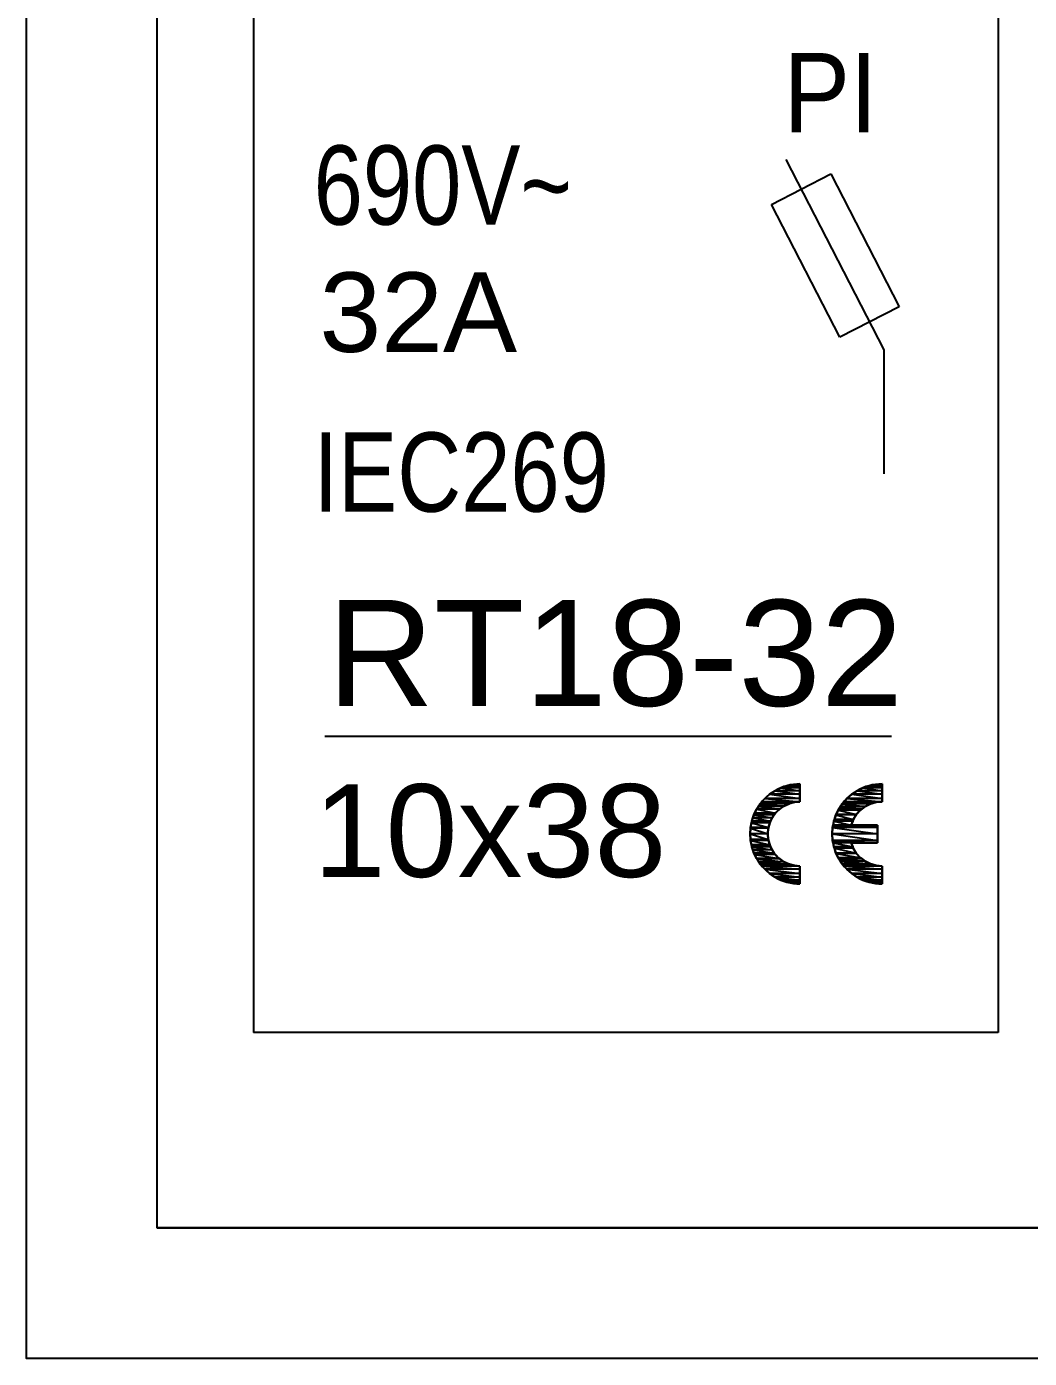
# Model space of a CAD drawing. Header units: millimetres. Extents: x 0 to 4783, y 0 to 3382.
# Drawn here: x 1752.15 to 1771.38, y 2295.85 to 2321.38 of the extents above; entities that cross this region are included whole.
import ezdxf

# ---------------------------------------------------------------- set-up
doc = ezdxf.new("R2010")
doc.units = ezdxf.units.MM
doc.layers.add('DUT', color=7, linetype='Continuous')
doc.styles.add('Arial', font='arial.ttf')

# ---------------------------------------------------------------- blocks, each defined once
blk = doc.blocks.new('*U11827')
for p, q in [((-26.958, 16.706), (-26.958, 62.37)), ((-25.11, 51.84), (-25.11, 20.453)), ((-10.834, 51.84), (-10.834, 20.453)), ((-14.902, 37.19), (-13.026, 33.537)), ((-15.179, 36.328), (-14.04, 36.913)), ((-14.04, 36.913), (-12.731, 34.366)), ((-13.871, 33.781), (-15.179, 36.328)), ((-12.731, 34.366), (-13.871, 33.781)), ((-13.026, 33.537), (-13.026, 31.163)), ((-23.741, 26.131), (-12.877, 26.131)), ((-15.214, 25.02), (-15.262, 24.981)), ((-15.164, 25.056), (-15.214, 25.02)), ((-15.111, 25.088), (-15.164, 25.056)), ((-15.057, 25.118), (-15.111, 25.088)), ((-15, 25.143), (-15.057, 25.118)), ((-14.942, 25.166), (-15, 25.143)), ((-14.882, 25.184), (-14.942, 25.166)), ((-14.822, 25.198), (-14.882, 25.184)), ((-14.759, 25.208), (-14.822, 25.198)), ((-14.696, 25.215), (-14.759, 25.208)), ((-14.633, 25.217), (-14.696, 25.215)), ((-14.633, 25.217), (-14.633, 25.217)), ((-13.641, 25.02), (-13.689, 24.981)), ((-13.59, 25.056), (-13.641, 25.02)), ((-13.538, 25.088), (-13.59, 25.056)), ((-13.483, 25.118), (-13.538, 25.088)), ((-13.427, 25.143), (-13.483, 25.118)), ((-13.369, 25.166), (-13.427, 25.143)), ((-13.309, 25.184), (-13.369, 25.166)), ((-13.248, 25.198), (-13.309, 25.184)), ((-13.186, 25.208), (-13.248, 25.198)), ((-13.123, 25.215), (-13.186, 25.208)), ((-13.059, 25.217), (-13.123, 25.215)), ((-13.059, 25.217), (-13.059, 25.217)), ((-15.428, 24.793), (-15.461, 24.738)), ((-15.391, 24.844), (-15.428, 24.793)), ((-15.351, 24.893), (-15.391, 24.844)), ((-15.308, 24.938), (-15.351, 24.893)), ((-15.262, 24.981), (-15.308, 24.938)), ((-14.975, 24.773), (-15.007, 24.75)), ((-14.941, 24.794), (-14.975, 24.773)), ((-14.906, 24.813), (-14.941, 24.794)), ((-14.869, 24.829), (-14.906, 24.813)), ((-14.832, 24.844), (-14.869, 24.829)), ((-14.793, 24.855), (-14.832, 24.844)), ((-14.754, 24.865), (-14.793, 24.855)), ((-14.714, 24.871), (-14.754, 24.865)), ((-14.674, 24.875), (-14.714, 24.871)), ((-14.633, 24.876), (-14.674, 24.875)), ((-14.633, 24.876), (-14.633, 24.876)), ((-13.854, 24.793), (-13.888, 24.738)), ((-13.817, 24.844), (-13.854, 24.793)), ((-13.777, 24.893), (-13.817, 24.844)), ((-13.734, 24.938), (-13.777, 24.893)), ((-13.689, 24.981), (-13.734, 24.938)), ((-13.39, 24.78), (-13.43, 24.752)), ((-13.348, 24.805), (-13.39, 24.78)), ((-13.303, 24.826), (-13.348, 24.805)), ((-13.257, 24.844), (-13.303, 24.826)), ((-13.21, 24.858), (-13.257, 24.844)), ((-13.16, 24.868), (-13.21, 24.858)), ((-13.11, 24.874), (-13.16, 24.868)), ((-13.059, 24.876), (-13.11, 24.874)), ((-13.059, 24.876), (-13.059, 24.876)), ((-15.54, 24.566), (-15.557, 24.506)), ((-15.517, 24.624), (-15.54, 24.566)), ((-15.491, 24.682), (-15.517, 24.624)), ((-15.461, 24.738), (-15.491, 24.682)), ((-15.461, 24.738), (-15.461, 24.738)), ((-15.186, 24.532), (-15.203, 24.495)), ((-15.167, 24.568), (-15.186, 24.532)), ((-15.145, 24.603), (-15.167, 24.568)), ((-15.167, 24.568), (-15.167, 24.568)), ((-15.121, 24.636), (-15.145, 24.603)), ((-15.095, 24.668), (-15.121, 24.636)), ((-15.068, 24.697), (-15.095, 24.668)), ((-15.038, 24.724), (-15.068, 24.697)), ((-15.007, 24.75), (-15.038, 24.724)), ((-13.966, 24.566), (-13.984, 24.506)), ((-13.944, 24.624), (-13.966, 24.566)), ((-13.918, 24.682), (-13.944, 24.624)), ((-13.888, 24.738), (-13.918, 24.682)), ((-13.888, 24.738), (-13.888, 24.738)), ((-13.616, 24.525), (-13.636, 24.479)), ((-13.593, 24.569), (-13.616, 24.525)), ((-13.566, 24.611), (-13.593, 24.569)), ((-13.536, 24.651), (-13.566, 24.611)), ((-13.504, 24.688), (-13.536, 24.651)), ((-13.468, 24.721), (-13.504, 24.688)), ((-13.43, 24.752), (-13.468, 24.721)), ((-15.587, 24.322), (-15.589, 24.26)), ((-15.589, 24.26), (-15.587, 24.198)), ((-15.581, 24.384), (-15.587, 24.322)), ((-15.572, 24.445), (-15.581, 24.384)), ((-15.557, 24.506), (-15.572, 24.445)), ((-15.248, 24.3), (-15.249, 24.26)), ((-15.249, 24.26), (-15.248, 24.22)), ((-15.244, 24.34), (-15.248, 24.3)), ((-15.238, 24.379), (-15.244, 24.34)), ((-15.229, 24.418), (-15.238, 24.379)), ((-15.217, 24.457), (-15.229, 24.418)), ((-15.203, 24.495), (-15.217, 24.457)), ((-14.014, 24.322), (-14.016, 24.26)), ((-14.016, 24.26), (-14.014, 24.198)), ((-14.008, 24.384), (-14.014, 24.322)), ((-13.998, 24.445), (-14.008, 24.384)), ((-13.984, 24.506), (-13.998, 24.445)), ((-13.636, 24.479), (-13.652, 24.43)), ((-13.652, 24.43), (-13.144, 24.43)), ((-13.144, 24.43), (-13.144, 24.09)), ((-15.587, 24.198), (-15.581, 24.136)), ((-15.581, 24.136), (-15.572, 24.075)), ((-15.572, 24.075), (-15.557, 24.014)), ((-15.557, 24.014), (-15.54, 23.954)), ((-15.248, 24.22), (-15.244, 24.18)), ((-15.244, 24.18), (-15.238, 24.141)), ((-15.238, 24.141), (-15.229, 24.102)), ((-15.229, 24.102), (-15.217, 24.063)), ((-15.217, 24.063), (-15.203, 24.025)), ((-15.203, 24.025), (-15.186, 23.988)), ((-14.014, 24.198), (-14.008, 24.136)), ((-14.008, 24.136), (-13.998, 24.075)), ((-13.998, 24.075), (-13.984, 24.014)), ((-13.984, 24.014), (-13.966, 23.954)), ((-13.652, 24.09), (-13.652, 24.09)), ((-13.652, 24.09), (-13.636, 24.041)), ((-13.652, 24.09), (-13.144, 24.09)), ((-13.636, 24.041), (-13.616, 23.995)), ((-15.54, 23.954), (-15.517, 23.895)), ((-15.517, 23.895), (-15.491, 23.838)), ((-15.491, 23.838), (-15.461, 23.781)), ((-15.461, 23.781), (-15.461, 23.781)), ((-15.461, 23.781), (-15.428, 23.727)), ((-15.186, 23.988), (-15.167, 23.952)), ((-15.167, 23.952), (-15.167, 23.952)), ((-15.167, 23.952), (-15.145, 23.917)), ((-15.145, 23.917), (-15.121, 23.884)), ((-15.121, 23.884), (-15.095, 23.853)), ((-15.095, 23.853), (-15.068, 23.823)), ((-15.068, 23.823), (-15.038, 23.796)), ((-15.038, 23.796), (-15.007, 23.77)), ((-15.007, 23.77), (-14.975, 23.747)), ((-14.975, 23.747), (-14.941, 23.726)), ((-13.966, 23.954), (-13.944, 23.895)), ((-13.944, 23.895), (-13.918, 23.838)), ((-13.918, 23.838), (-13.888, 23.781)), ((-13.888, 23.781), (-13.888, 23.781)), ((-13.888, 23.781), (-13.854, 23.727)), ((-13.616, 23.995), (-13.593, 23.951)), ((-13.593, 23.951), (-13.566, 23.909)), ((-13.566, 23.909), (-13.536, 23.869)), ((-13.536, 23.869), (-13.504, 23.832)), ((-13.504, 23.832), (-13.468, 23.798)), ((-13.468, 23.798), (-13.43, 23.767)), ((-13.43, 23.767), (-13.39, 23.74)), ((-15.428, 23.727), (-15.391, 23.676)), ((-15.391, 23.676), (-15.351, 23.627)), ((-15.351, 23.627), (-15.308, 23.582)), ((-15.308, 23.582), (-15.262, 23.539)), ((-15.262, 23.539), (-15.214, 23.5)), ((-15.214, 23.5), (-15.164, 23.464)), ((-14.941, 23.726), (-14.906, 23.707)), ((-14.906, 23.707), (-14.869, 23.691)), ((-14.869, 23.691), (-14.832, 23.677)), ((-14.832, 23.677), (-14.793, 23.665)), ((-14.793, 23.665), (-14.754, 23.656)), ((-14.754, 23.656), (-14.714, 23.649)), ((-14.714, 23.649), (-14.674, 23.645)), ((-14.674, 23.645), (-14.633, 23.643)), ((-13.854, 23.727), (-13.817, 23.676)), ((-13.817, 23.676), (-13.777, 23.627)), ((-13.777, 23.627), (-13.734, 23.582)), ((-13.734, 23.582), (-13.689, 23.539)), ((-13.689, 23.539), (-13.641, 23.5)), ((-13.641, 23.5), (-13.59, 23.464)), ((-13.39, 23.74), (-13.348, 23.715)), ((-13.348, 23.715), (-13.303, 23.694)), ((-13.303, 23.694), (-13.257, 23.676)), ((-13.257, 23.676), (-13.21, 23.662)), ((-13.21, 23.662), (-13.16, 23.652)), ((-13.16, 23.652), (-13.11, 23.645)), ((-13.11, 23.645), (-13.059, 23.643)), ((-15.164, 23.464), (-15.111, 23.431)), ((-15.111, 23.431), (-15.057, 23.402)), ((-15.057, 23.402), (-15, 23.376)), ((-15, 23.376), (-14.942, 23.355)), ((-14.942, 23.355), (-14.882, 23.336)), ((-14.882, 23.336), (-14.822, 23.322)), ((-14.822, 23.322), (-14.759, 23.312)), ((-14.759, 23.312), (-14.696, 23.305)), ((-14.696, 23.305), (-14.633, 23.303)), ((-13.59, 23.464), (-13.538, 23.431)), ((-13.538, 23.431), (-13.483, 23.402)), ((-13.483, 23.402), (-13.427, 23.376)), ((-13.427, 23.376), (-13.369, 23.355)), ((-13.369, 23.355), (-13.309, 23.336)), ((-13.309, 23.336), (-13.248, 23.322)), ((-13.248, 23.322), (-13.186, 23.312)), ((-13.186, 23.312), (-13.123, 23.305)), ((-13.123, 23.305), (-13.059, 23.303)), ((-10.834, 20.453), (-25.11, 20.453)), ((-26.958, 16.706), (26.958, 16.706))]:
    blk.add_line(p, q)
at = {"color": 251}
for p, q in [((-15.215, 25.019), (-15.309, 24.936)), ((-15.309, 24.936), (-15.215, 25.019)), ((-15.111, 25.088), (-15.215, 25.019)), ((-15.215, 25.019), (-15.111, 25.088)), ((-14.633, 25.019), (-15.215, 25.019)), ((-15.215, 25.019), (-14.633, 24.936)), ((-15.215, 25.019), (-14.633, 24.936)), ((-14.633, 25.019), (-15.215, 25.019)), ((-14.999, 25.144), (-15.111, 25.088)), ((-15.111, 25.088), (-14.999, 25.144)), ((-14.633, 25.088), (-15.111, 25.088)), ((-15.111, 25.088), (-14.633, 25.019)), ((-15.111, 25.088), (-14.633, 25.019)), ((-14.633, 25.088), (-15.111, 25.088)), ((-14.88, 25.184), (-14.999, 25.144)), ((-14.999, 25.144), (-14.88, 25.184)), ((-14.633, 25.144), (-14.999, 25.144)), ((-14.999, 25.144), (-14.633, 25.088)), ((-14.999, 25.144), (-14.633, 25.088)), ((-14.633, 25.144), (-14.999, 25.144)), ((-14.757, 25.209), (-14.88, 25.184)), ((-14.88, 25.184), (-14.757, 25.209)), ((-14.633, 25.184), (-14.88, 25.184)), ((-14.88, 25.184), (-14.633, 25.144)), ((-14.88, 25.184), (-14.633, 25.144)), ((-14.633, 25.184), (-14.88, 25.184)), ((-14.633, 25.217), (-14.757, 25.209)), ((-14.757, 25.209), (-14.633, 25.217)), ((-14.633, 25.209), (-14.757, 25.209)), ((-14.757, 25.209), (-14.633, 25.184)), ((-14.757, 25.209), (-14.633, 25.184)), ((-14.633, 25.209), (-14.757, 25.209)), ((-14.633, 25.209), (-14.633, 25.217)), ((-14.633, 25.217), (-14.633, 25.209)), ((-14.633, 25.209), (-14.633, 25.184)), ((-14.633, 25.184), (-14.633, 25.209)), ((-14.633, 25.184), (-14.633, 25.144)), ((-14.633, 25.144), (-14.633, 25.184)), ((-14.633, 25.144), (-14.633, 25.088)), ((-14.633, 25.088), (-14.633, 25.144)), ((-14.633, 25.088), (-14.633, 25.019)), ((-14.633, 25.019), (-14.633, 25.088)), ((-14.633, 25.019), (-14.633, 24.936)), ((-14.633, 24.936), (-14.633, 25.019)), ((-13.642, 25.019), (-13.736, 24.936)), ((-13.736, 24.936), (-13.642, 25.019)), ((-13.538, 25.088), (-13.642, 25.019)), ((-13.642, 25.019), (-13.538, 25.088)), ((-13.059, 25.019), (-13.642, 25.019)), ((-13.642, 25.019), (-13.059, 24.936)), ((-13.642, 25.019), (-13.059, 24.936)), ((-13.059, 25.019), (-13.642, 25.019)), ((-13.425, 25.144), (-13.538, 25.088)), ((-13.538, 25.088), (-13.425, 25.144)), ((-13.059, 25.088), (-13.538, 25.088)), ((-13.538, 25.088), (-13.059, 25.019)), ((-13.538, 25.088), (-13.059, 25.019)), ((-13.059, 25.088), (-13.538, 25.088)), ((-13.307, 25.184), (-13.425, 25.144)), ((-13.425, 25.144), (-13.307, 25.184)), ((-13.059, 25.144), (-13.425, 25.144)), ((-13.425, 25.144), (-13.059, 25.088)), ((-13.425, 25.144), (-13.059, 25.088)), ((-13.059, 25.144), (-13.425, 25.144)), ((-13.184, 25.209), (-13.307, 25.184)), ((-13.307, 25.184), (-13.184, 25.209)), ((-13.059, 25.184), (-13.307, 25.184)), ((-13.307, 25.184), (-13.059, 25.144)), ((-13.307, 25.184), (-13.059, 25.144)), ((-13.059, 25.184), (-13.307, 25.184)), ((-13.059, 25.217), (-13.184, 25.209)), ((-13.184, 25.209), (-13.059, 25.217)), ((-13.059, 25.209), (-13.184, 25.209)), ((-13.184, 25.209), (-13.059, 25.184)), ((-13.184, 25.209), (-13.059, 25.184)), ((-13.059, 25.209), (-13.184, 25.209)), ((-13.059, 25.209), (-13.059, 25.217)), ((-13.059, 25.217), (-13.059, 25.209)), ((-13.059, 25.209), (-13.059, 25.184)), ((-13.059, 25.184), (-13.059, 25.209)), ((-13.059, 25.184), (-13.059, 25.144)), ((-13.059, 25.144), (-13.059, 25.184)), ((-13.059, 25.144), (-13.059, 25.088)), ((-13.059, 25.088), (-13.059, 25.144)), ((-13.059, 25.088), (-13.059, 25.019)), ((-13.059, 25.019), (-13.059, 25.088)), ((-13.059, 25.019), (-13.059, 24.936)), ((-13.059, 24.936), (-13.059, 25.019)), ((-15.424, 24.794), (-15.461, 24.738)), ((-15.461, 24.738), (-15.424, 24.794)), ((-15.394, 24.839), (-15.424, 24.794)), ((-15.424, 24.794), (-15.394, 24.839)), ((-14.941, 24.794), (-15.424, 24.794)), ((-15.424, 24.794), (-15.02, 24.738)), ((-15.424, 24.794), (-15.02, 24.738)), ((-14.941, 24.794), (-15.424, 24.794)), ((-15.392, 24.842), (-15.394, 24.839)), ((-15.394, 24.839), (-15.392, 24.842)), ((-14.843, 24.839), (-15.394, 24.839)), ((-15.394, 24.839), (-14.941, 24.794)), ((-15.394, 24.839), (-14.941, 24.794)), ((-14.843, 24.839), (-15.394, 24.839)), ((-15.37, 24.867), (-15.392, 24.842)), ((-15.392, 24.842), (-15.37, 24.867)), ((-14.832, 24.842), (-15.392, 24.842)), ((-15.392, 24.842), (-14.843, 24.839)), ((-15.392, 24.842), (-14.843, 24.839)), ((-14.832, 24.842), (-15.392, 24.842)), ((-15.362, 24.876), (-15.37, 24.867)), ((-15.37, 24.867), (-15.362, 24.876)), ((-14.74, 24.867), (-15.37, 24.867)), ((-15.37, 24.867), (-14.832, 24.842)), ((-15.37, 24.867), (-14.832, 24.842)), ((-14.74, 24.867), (-15.37, 24.867)), ((-15.309, 24.936), (-15.362, 24.876)), ((-15.362, 24.876), (-15.309, 24.936)), ((-14.633, 24.876), (-15.362, 24.876)), ((-15.362, 24.876), (-14.74, 24.867)), ((-15.362, 24.876), (-14.74, 24.867)), ((-14.633, 24.876), (-15.362, 24.876)), ((-14.633, 24.936), (-15.309, 24.936)), ((-15.309, 24.936), (-14.633, 24.876)), ((-15.309, 24.936), (-14.633, 24.876)), ((-14.633, 24.936), (-15.309, 24.936)), ((-14.941, 24.794), (-15.02, 24.738)), ((-15.02, 24.738), (-14.941, 24.794)), ((-14.843, 24.839), (-14.941, 24.794)), ((-14.941, 24.794), (-14.843, 24.839)), ((-14.832, 24.842), (-14.843, 24.839)), ((-14.843, 24.839), (-14.832, 24.842)), ((-14.74, 24.867), (-14.832, 24.842)), ((-14.832, 24.842), (-14.74, 24.867)), ((-14.633, 24.876), (-14.74, 24.867)), ((-14.74, 24.867), (-14.633, 24.876)), ((-14.633, 24.936), (-14.633, 24.876)), ((-14.633, 24.876), (-14.633, 24.936)), ((-13.857, 24.784), (-13.888, 24.738)), ((-13.888, 24.738), (-13.857, 24.784)), ((-13.823, 24.835), (-13.857, 24.784)), ((-13.857, 24.784), (-13.823, 24.835)), ((-13.383, 24.784), (-13.857, 24.784)), ((-13.857, 24.784), (-13.444, 24.738)), ((-13.857, 24.784), (-13.444, 24.738)), ((-13.383, 24.784), (-13.857, 24.784)), ((-13.818, 24.842), (-13.823, 24.835)), ((-13.823, 24.835), (-13.818, 24.842)), ((-13.281, 24.835), (-13.823, 24.835)), ((-13.823, 24.835), (-13.383, 24.784)), ((-13.823, 24.835), (-13.383, 24.784)), ((-13.281, 24.835), (-13.823, 24.835)), ((-13.797, 24.866), (-13.818, 24.842)), ((-13.818, 24.842), (-13.797, 24.866)), ((-13.256, 24.842), (-13.818, 24.842)), ((-13.818, 24.842), (-13.281, 24.835)), ((-13.818, 24.842), (-13.281, 24.835)), ((-13.256, 24.842), (-13.818, 24.842)), ((-13.788, 24.876), (-13.797, 24.866)), ((-13.797, 24.866), (-13.788, 24.876)), ((-13.172, 24.866), (-13.797, 24.866)), ((-13.797, 24.866), (-13.256, 24.842)), ((-13.797, 24.866), (-13.256, 24.842)), ((-13.172, 24.866), (-13.797, 24.866)), ((-13.736, 24.936), (-13.788, 24.876)), ((-13.788, 24.876), (-13.736, 24.936)), ((-13.059, 24.876), (-13.788, 24.876)), ((-13.788, 24.876), (-13.172, 24.866)), ((-13.788, 24.876), (-13.172, 24.866)), ((-13.059, 24.876), (-13.788, 24.876)), ((-13.059, 24.936), (-13.736, 24.936)), ((-13.736, 24.936), (-13.059, 24.876)), ((-13.736, 24.936), (-13.059, 24.876)), ((-13.059, 24.936), (-13.736, 24.936)), ((-13.383, 24.784), (-13.444, 24.738)), ((-13.444, 24.738), (-13.383, 24.784)), ((-13.281, 24.835), (-13.383, 24.784)), ((-13.383, 24.784), (-13.281, 24.835)), ((-13.256, 24.842), (-13.281, 24.835)), ((-13.281, 24.835), (-13.256, 24.842)), ((-13.172, 24.866), (-13.256, 24.842)), ((-13.256, 24.842), (-13.172, 24.866)), ((-13.059, 24.876), (-13.172, 24.866)), ((-13.172, 24.866), (-13.059, 24.876)), ((-13.059, 24.936), (-13.059, 24.876)), ((-13.059, 24.876), (-13.059, 24.936)), ((-15.536, 24.568), (-15.557, 24.507)), ((-15.557, 24.507), (-15.536, 24.568)), ((-15.516, 24.626), (-15.536, 24.568)), ((-15.536, 24.568), (-15.516, 24.626)), ((-15.167, 24.568), (-15.536, 24.568)), ((-15.536, 24.568), (-15.195, 24.507)), ((-15.536, 24.568), (-15.195, 24.507)), ((-15.167, 24.568), (-15.536, 24.568)), ((-15.502, 24.656), (-15.516, 24.626)), ((-15.516, 24.626), (-15.502, 24.656)), ((-15.126, 24.626), (-15.516, 24.626)), ((-15.516, 24.626), (-15.167, 24.568)), ((-15.516, 24.626), (-15.167, 24.568)), ((-15.126, 24.626), (-15.516, 24.626)), ((-15.464, 24.732), (-15.502, 24.656)), ((-15.502, 24.656), (-15.464, 24.732)), ((-15.105, 24.656), (-15.502, 24.656)), ((-15.502, 24.656), (-15.126, 24.626)), ((-15.502, 24.656), (-15.126, 24.626)), ((-15.105, 24.656), (-15.502, 24.656)), ((-15.461, 24.738), (-15.464, 24.732)), ((-15.464, 24.732), (-15.461, 24.738)), ((-15.029, 24.732), (-15.464, 24.732)), ((-15.464, 24.732), (-15.105, 24.656)), ((-15.464, 24.732), (-15.105, 24.656)), ((-15.029, 24.732), (-15.464, 24.732)), ((-15.02, 24.738), (-15.461, 24.738)), ((-15.461, 24.738), (-15.029, 24.732)), ((-15.461, 24.738), (-15.029, 24.732)), ((-15.02, 24.738), (-15.461, 24.738)), ((-15.167, 24.568), (-15.195, 24.507)), ((-15.195, 24.507), (-15.167, 24.568)), ((-15.126, 24.626), (-15.167, 24.568)), ((-15.167, 24.568), (-15.126, 24.626)), ((-15.105, 24.656), (-15.126, 24.626)), ((-15.126, 24.626), (-15.105, 24.656)), ((-15.029, 24.732), (-15.105, 24.656)), ((-15.105, 24.656), (-15.029, 24.732)), ((-15.02, 24.738), (-15.029, 24.732)), ((-15.029, 24.732), (-15.02, 24.738)), ((-13.974, 24.536), (-13.983, 24.507)), ((-13.983, 24.507), (-13.974, 24.536)), ((-13.943, 24.626), (-13.974, 24.536)), ((-13.974, 24.536), (-13.943, 24.626)), ((-13.611, 24.536), (-13.974, 24.536)), ((-13.974, 24.536), (-13.622, 24.507)), ((-13.974, 24.536), (-13.622, 24.507)), ((-13.611, 24.536), (-13.974, 24.536)), ((-13.94, 24.632), (-13.943, 24.626)), ((-13.943, 24.626), (-13.94, 24.632)), ((-13.554, 24.626), (-13.943, 24.626)), ((-13.943, 24.626), (-13.611, 24.536)), ((-13.943, 24.626), (-13.611, 24.536)), ((-13.554, 24.626), (-13.943, 24.626)), ((-13.899, 24.716), (-13.94, 24.632)), ((-13.94, 24.632), (-13.899, 24.716)), ((-13.551, 24.632), (-13.94, 24.632)), ((-13.94, 24.632), (-13.554, 24.626)), ((-13.94, 24.632), (-13.554, 24.626)), ((-13.551, 24.632), (-13.94, 24.632)), ((-13.888, 24.738), (-13.899, 24.716)), ((-13.899, 24.716), (-13.888, 24.738)), ((-13.474, 24.716), (-13.899, 24.716)), ((-13.899, 24.716), (-13.551, 24.632)), ((-13.899, 24.716), (-13.551, 24.632)), ((-13.474, 24.716), (-13.899, 24.716)), ((-13.444, 24.738), (-13.888, 24.738)), ((-13.888, 24.738), (-13.474, 24.716)), ((-13.888, 24.738), (-13.474, 24.716)), ((-13.444, 24.738), (-13.888, 24.738)), ((-13.611, 24.536), (-13.622, 24.507)), ((-13.622, 24.507), (-13.611, 24.536)), ((-13.554, 24.626), (-13.611, 24.536)), ((-13.611, 24.536), (-13.554, 24.626)), ((-13.551, 24.632), (-13.554, 24.626)), ((-13.554, 24.626), (-13.551, 24.632)), ((-13.474, 24.716), (-13.551, 24.632)), ((-13.551, 24.632), (-13.474, 24.716)), ((-13.444, 24.738), (-13.474, 24.716)), ((-13.474, 24.716), (-13.444, 24.738)), ((-15.582, 24.367), (-15.589, 24.26)), ((-15.589, 24.26), (-15.582, 24.367)), ((-15.589, 24.26), (-15.582, 24.153)), ((-15.249, 24.26), (-15.589, 24.26)), ((-15.589, 24.26), (-15.24, 24.153)), ((-15.582, 24.153), (-15.589, 24.26)), ((-15.589, 24.26), (-15.24, 24.153)), ((-15.249, 24.26), (-15.589, 24.26)), ((-15.581, 24.385), (-15.582, 24.367)), ((-15.582, 24.367), (-15.581, 24.385)), ((-15.24, 24.367), (-15.582, 24.367)), ((-15.582, 24.367), (-15.249, 24.26)), ((-15.582, 24.367), (-15.249, 24.26)), ((-15.24, 24.367), (-15.582, 24.367)), ((-15.564, 24.471), (-15.581, 24.385)), ((-15.581, 24.385), (-15.564, 24.471)), ((-15.235, 24.385), (-15.581, 24.385)), ((-15.581, 24.385), (-15.24, 24.367)), ((-15.581, 24.385), (-15.24, 24.367)), ((-15.235, 24.385), (-15.581, 24.385)), ((-15.557, 24.507), (-15.564, 24.471)), ((-15.564, 24.471), (-15.557, 24.507)), ((-15.212, 24.471), (-15.564, 24.471)), ((-15.564, 24.471), (-15.235, 24.385)), ((-15.564, 24.471), (-15.235, 24.385)), ((-15.212, 24.471), (-15.564, 24.471)), ((-15.195, 24.507), (-15.557, 24.507)), ((-15.557, 24.507), (-15.212, 24.471)), ((-15.557, 24.507), (-15.212, 24.471)), ((-15.195, 24.507), (-15.557, 24.507)), ((-15.24, 24.367), (-15.249, 24.26)), ((-15.249, 24.26), (-15.24, 24.367)), ((-15.249, 24.26), (-15.24, 24.153)), ((-15.24, 24.153), (-15.249, 24.26)), ((-15.235, 24.385), (-15.24, 24.367)), ((-15.24, 24.367), (-15.235, 24.385)), ((-15.212, 24.471), (-15.235, 24.385)), ((-15.235, 24.385), (-15.212, 24.471)), ((-15.195, 24.507), (-15.212, 24.471)), ((-15.212, 24.471), (-15.195, 24.507)), ((-14.008, 24.385), (-14.016, 24.26)), ((-14.016, 24.26), (-14.008, 24.385)), ((-14.016, 24.26), (-14.008, 24.135)), ((-13.144, 24.26), (-14.016, 24.26)), ((-14.016, 24.26), (-13.144, 24.135)), ((-14.008, 24.135), (-14.016, 24.26)), ((-14.016, 24.26), (-13.144, 24.135)), ((-13.144, 24.26), (-14.016, 24.26)), ((-13.999, 24.43), (-14.008, 24.385)), ((-14.008, 24.385), (-13.999, 24.43)), ((-13.144, 24.385), (-14.008, 24.385)), ((-14.008, 24.385), (-13.144, 24.26)), ((-14.008, 24.385), (-13.144, 24.26)), ((-13.144, 24.385), (-14.008, 24.385)), ((-13.983, 24.507), (-13.999, 24.43)), ((-13.999, 24.43), (-13.983, 24.507)), ((-13.144, 24.43), (-13.999, 24.43)), ((-13.999, 24.43), (-13.144, 24.385)), ((-13.999, 24.43), (-13.144, 24.385)), ((-13.652, 24.43), (-13.999, 24.43)), ((-13.622, 24.507), (-13.983, 24.507)), ((-13.983, 24.507), (-13.652, 24.43)), ((-13.983, 24.507), (-13.652, 24.43)), ((-13.622, 24.507), (-13.983, 24.507)), ((-13.622, 24.507), (-13.652, 24.43)), ((-13.652, 24.43), (-13.622, 24.507)), ((-13.652, 24.43), (-13.144, 24.43)), ((-13.652, 24.43), (-13.652, 24.43)), ((-13.652, 24.43), (-13.144, 24.43)), ((-13.144, 24.43), (-13.144, 24.385)), ((-13.144, 24.385), (-13.144, 24.43)), ((-13.144, 24.385), (-13.144, 24.26)), ((-13.144, 24.26), (-13.144, 24.385)), ((-13.144, 24.26), (-13.144, 24.135)), ((-13.144, 24.135), (-13.144, 24.26)), ((-15.582, 24.153), (-15.581, 24.135)), ((-15.24, 24.153), (-15.582, 24.153)), ((-15.582, 24.153), (-15.235, 24.135)), ((-15.581, 24.135), (-15.582, 24.153)), ((-15.582, 24.153), (-15.235, 24.135)), ((-15.24, 24.153), (-15.582, 24.153)), ((-15.581, 24.135), (-15.564, 24.049)), ((-15.235, 24.135), (-15.581, 24.135)), ((-15.581, 24.135), (-15.212, 24.049)), ((-15.564, 24.049), (-15.581, 24.135)), ((-15.581, 24.135), (-15.212, 24.049)), ((-15.235, 24.135), (-15.581, 24.135)), ((-15.564, 24.049), (-15.557, 24.012)), ((-15.212, 24.049), (-15.564, 24.049)), ((-15.564, 24.049), (-15.195, 24.012)), ((-15.557, 24.012), (-15.564, 24.049)), ((-15.564, 24.049), (-15.195, 24.012)), ((-15.212, 24.049), (-15.564, 24.049)), ((-15.557, 24.012), (-15.536, 23.952)), ((-15.195, 24.012), (-15.557, 24.012)), ((-15.557, 24.012), (-15.167, 23.952)), ((-15.536, 23.952), (-15.557, 24.012)), ((-15.557, 24.012), (-15.167, 23.952)), ((-15.195, 24.012), (-15.557, 24.012)), ((-15.24, 24.153), (-15.235, 24.135)), ((-15.235, 24.135), (-15.24, 24.153)), ((-15.235, 24.135), (-15.212, 24.049)), ((-15.212, 24.049), (-15.235, 24.135)), ((-15.212, 24.049), (-15.195, 24.012)), ((-15.195, 24.012), (-15.212, 24.049)), ((-15.195, 24.012), (-15.167, 23.952)), ((-15.167, 23.952), (-15.195, 24.012)), ((-14.008, 24.135), (-13.999, 24.09)), ((-13.144, 24.135), (-14.008, 24.135)), ((-14.008, 24.135), (-13.144, 24.09)), ((-13.999, 24.09), (-14.008, 24.135)), ((-14.008, 24.135), (-13.144, 24.09)), ((-13.144, 24.135), (-14.008, 24.135)), ((-13.999, 24.09), (-13.983, 24.012)), ((-13.652, 24.09), (-13.999, 24.09)), ((-13.999, 24.09), (-13.622, 24.012)), ((-13.983, 24.012), (-13.999, 24.09)), ((-13.999, 24.09), (-13.622, 24.012)), ((-13.144, 24.09), (-13.999, 24.09)), ((-13.983, 24.012), (-13.974, 23.984)), ((-13.622, 24.012), (-13.983, 24.012)), ((-13.983, 24.012), (-13.611, 23.984)), ((-13.974, 23.984), (-13.983, 24.012)), ((-13.983, 24.012), (-13.611, 23.984)), ((-13.622, 24.012), (-13.983, 24.012)), ((-13.652, 24.09), (-13.622, 24.012)), ((-13.652, 24.09), (-13.144, 24.09)), ((-13.622, 24.012), (-13.652, 24.09)), ((-13.652, 24.09), (-13.652, 24.09)), ((-13.652, 24.09), (-13.144, 24.09)), ((-13.622, 24.012), (-13.611, 23.984)), ((-13.611, 23.984), (-13.622, 24.012)), ((-13.144, 24.135), (-13.144, 24.09)), ((-13.144, 24.09), (-13.144, 24.135)), ((-15.536, 23.952), (-15.516, 23.894)), ((-15.167, 23.952), (-15.536, 23.952)), ((-15.536, 23.952), (-15.126, 23.894)), ((-15.516, 23.894), (-15.536, 23.952)), ((-15.536, 23.952), (-15.126, 23.894)), ((-15.167, 23.952), (-15.536, 23.952)), ((-15.516, 23.894), (-15.502, 23.863)), ((-15.126, 23.894), (-15.516, 23.894)), ((-15.516, 23.894), (-15.105, 23.863)), ((-15.502, 23.863), (-15.516, 23.894)), ((-15.516, 23.894), (-15.105, 23.863)), ((-15.126, 23.894), (-15.516, 23.894)), ((-15.502, 23.863), (-15.464, 23.787)), ((-15.105, 23.863), (-15.502, 23.863)), ((-15.502, 23.863), (-15.029, 23.787)), ((-15.464, 23.787), (-15.502, 23.863)), ((-15.502, 23.863), (-15.029, 23.787)), ((-15.105, 23.863), (-15.502, 23.863)), ((-15.464, 23.787), (-15.461, 23.781)), ((-15.029, 23.787), (-15.464, 23.787)), ((-15.464, 23.787), (-15.02, 23.781)), ((-15.461, 23.781), (-15.464, 23.787)), ((-15.464, 23.787), (-15.02, 23.781)), ((-15.029, 23.787), (-15.464, 23.787)), ((-15.461, 23.781), (-15.424, 23.726)), ((-15.02, 23.781), (-15.461, 23.781)), ((-15.461, 23.781), (-14.941, 23.726)), ((-15.424, 23.726), (-15.461, 23.781)), ((-15.461, 23.781), (-14.941, 23.726)), ((-15.02, 23.781), (-15.461, 23.781)), ((-15.167, 23.952), (-15.126, 23.894)), ((-15.126, 23.894), (-15.167, 23.952)), ((-15.126, 23.894), (-15.105, 23.863)), ((-15.105, 23.863), (-15.126, 23.894)), ((-15.105, 23.863), (-15.029, 23.787)), ((-15.029, 23.787), (-15.105, 23.863)), ((-15.029, 23.787), (-15.02, 23.781)), ((-15.02, 23.781), (-15.029, 23.787)), ((-15.02, 23.781), (-14.941, 23.726)), ((-14.941, 23.726), (-15.02, 23.781)), ((-13.974, 23.984), (-13.943, 23.894)), ((-13.611, 23.984), (-13.974, 23.984)), ((-13.974, 23.984), (-13.554, 23.894)), ((-13.943, 23.894), (-13.974, 23.984)), ((-13.974, 23.984), (-13.554, 23.894)), ((-13.611, 23.984), (-13.974, 23.984)), ((-13.943, 23.894), (-13.94, 23.887)), ((-13.554, 23.894), (-13.943, 23.894)), ((-13.943, 23.894), (-13.551, 23.887)), ((-13.94, 23.887), (-13.943, 23.894)), ((-13.943, 23.894), (-13.551, 23.887)), ((-13.554, 23.894), (-13.943, 23.894)), ((-13.94, 23.887), (-13.899, 23.804)), ((-13.551, 23.887), (-13.94, 23.887)), ((-13.94, 23.887), (-13.474, 23.804)), ((-13.899, 23.804), (-13.94, 23.887)), ((-13.94, 23.887), (-13.474, 23.804)), ((-13.551, 23.887), (-13.94, 23.887)), ((-13.899, 23.804), (-13.888, 23.781)), ((-13.474, 23.804), (-13.899, 23.804)), ((-13.899, 23.804), (-13.444, 23.781)), ((-13.888, 23.781), (-13.899, 23.804)), ((-13.899, 23.804), (-13.444, 23.781)), ((-13.474, 23.804), (-13.899, 23.804)), ((-13.888, 23.781), (-13.857, 23.735)), ((-13.444, 23.781), (-13.888, 23.781)), ((-13.888, 23.781), (-13.383, 23.735)), ((-13.857, 23.735), (-13.888, 23.781)), ((-13.888, 23.781), (-13.383, 23.735)), ((-13.444, 23.781), (-13.888, 23.781)), ((-13.611, 23.984), (-13.554, 23.894)), ((-13.554, 23.894), (-13.611, 23.984)), ((-13.554, 23.894), (-13.551, 23.887)), ((-13.551, 23.887), (-13.554, 23.894)), ((-13.551, 23.887), (-13.474, 23.804)), ((-13.474, 23.804), (-13.551, 23.887)), ((-13.474, 23.804), (-13.444, 23.781)), ((-13.444, 23.781), (-13.474, 23.804)), ((-13.444, 23.781), (-13.383, 23.735)), ((-13.383, 23.735), (-13.444, 23.781)), ((-15.424, 23.726), (-15.394, 23.68)), ((-14.941, 23.726), (-15.424, 23.726)), ((-15.424, 23.726), (-14.843, 23.68)), ((-15.394, 23.68), (-15.424, 23.726)), ((-15.424, 23.726), (-14.843, 23.68)), ((-14.941, 23.726), (-15.424, 23.726)), ((-15.394, 23.68), (-15.392, 23.677)), ((-14.843, 23.68), (-15.394, 23.68)), ((-15.394, 23.68), (-14.832, 23.677)), ((-15.392, 23.677), (-15.394, 23.68)), ((-15.394, 23.68), (-14.832, 23.677)), ((-14.843, 23.68), (-15.394, 23.68)), ((-15.392, 23.677), (-15.37, 23.653)), ((-14.832, 23.677), (-15.392, 23.677)), ((-15.392, 23.677), (-14.74, 23.653)), ((-15.37, 23.653), (-15.392, 23.677)), ((-15.392, 23.677), (-14.74, 23.653)), ((-14.832, 23.677), (-15.392, 23.677)), ((-15.37, 23.653), (-15.362, 23.643)), ((-14.74, 23.653), (-15.37, 23.653)), ((-15.37, 23.653), (-14.633, 23.643)), ((-15.362, 23.643), (-15.37, 23.653)), ((-15.37, 23.653), (-14.633, 23.643)), ((-14.74, 23.653), (-15.37, 23.653)), ((-15.362, 23.643), (-15.309, 23.583)), ((-14.633, 23.643), (-15.362, 23.643)), ((-15.362, 23.643), (-14.633, 23.583)), ((-15.309, 23.583), (-15.362, 23.643)), ((-15.362, 23.643), (-14.633, 23.583)), ((-14.633, 23.643), (-15.362, 23.643)), ((-15.309, 23.583), (-15.215, 23.501)), ((-14.633, 23.583), (-15.309, 23.583)), ((-15.309, 23.583), (-14.633, 23.501)), ((-15.215, 23.501), (-15.309, 23.583)), ((-15.309, 23.583), (-14.633, 23.501)), ((-14.633, 23.583), (-15.309, 23.583)), ((-15.215, 23.501), (-15.111, 23.431)), ((-14.633, 23.501), (-15.215, 23.501)), ((-15.215, 23.501), (-14.633, 23.431)), ((-15.111, 23.431), (-15.215, 23.501)), ((-15.215, 23.501), (-14.633, 23.431)), ((-14.633, 23.501), (-15.215, 23.501)), ((-14.941, 23.726), (-14.843, 23.68)), ((-14.843, 23.68), (-14.941, 23.726)), ((-14.843, 23.68), (-14.832, 23.677)), ((-14.832, 23.677), (-14.843, 23.68)), ((-14.832, 23.677), (-14.74, 23.653)), ((-14.74, 23.653), (-14.832, 23.677)), ((-14.74, 23.653), (-14.633, 23.643)), ((-14.633, 23.643), (-14.74, 23.653)), ((-14.633, 23.643), (-14.633, 23.583)), ((-14.633, 23.583), (-14.633, 23.643)), ((-14.633, 23.583), (-14.633, 23.501)), ((-14.633, 23.501), (-14.633, 23.583)), ((-14.633, 23.501), (-14.633, 23.431)), ((-14.633, 23.431), (-14.633, 23.501)), ((-13.857, 23.735), (-13.823, 23.685)), ((-13.383, 23.735), (-13.857, 23.735)), ((-13.857, 23.735), (-13.281, 23.685)), ((-13.823, 23.685), (-13.857, 23.735)), ((-13.857, 23.735), (-13.281, 23.685)), ((-13.383, 23.735), (-13.857, 23.735)), ((-13.823, 23.685), (-13.818, 23.677)), ((-13.281, 23.685), (-13.823, 23.685)), ((-13.823, 23.685), (-13.256, 23.677)), ((-13.818, 23.677), (-13.823, 23.685)), ((-13.823, 23.685), (-13.256, 23.677)), ((-13.281, 23.685), (-13.823, 23.685)), ((-13.818, 23.677), (-13.797, 23.654)), ((-13.256, 23.677), (-13.818, 23.677)), ((-13.818, 23.677), (-13.172, 23.654)), ((-13.797, 23.654), (-13.818, 23.677)), ((-13.818, 23.677), (-13.172, 23.654)), ((-13.256, 23.677), (-13.818, 23.677)), ((-13.797, 23.654), (-13.788, 23.643)), ((-13.172, 23.654), (-13.797, 23.654)), ((-13.797, 23.654), (-13.059, 23.643)), ((-13.788, 23.643), (-13.797, 23.654)), ((-13.797, 23.654), (-13.059, 23.643)), ((-13.172, 23.654), (-13.797, 23.654)), ((-13.788, 23.643), (-13.736, 23.583)), ((-13.059, 23.643), (-13.788, 23.643)), ((-13.788, 23.643), (-13.059, 23.583)), ((-13.736, 23.583), (-13.788, 23.643)), ((-13.788, 23.643), (-13.059, 23.583)), ((-13.059, 23.643), (-13.788, 23.643)), ((-13.736, 23.583), (-13.642, 23.501)), ((-13.059, 23.583), (-13.736, 23.583)), ((-13.736, 23.583), (-13.059, 23.501)), ((-13.642, 23.501), (-13.736, 23.583)), ((-13.736, 23.583), (-13.059, 23.501)), ((-13.059, 23.583), (-13.736, 23.583)), ((-13.642, 23.501), (-13.538, 23.431)), ((-13.059, 23.501), (-13.642, 23.501)), ((-13.642, 23.501), (-13.059, 23.431)), ((-13.538, 23.431), (-13.642, 23.501)), ((-13.642, 23.501), (-13.059, 23.431)), ((-13.059, 23.501), (-13.642, 23.501)), ((-13.383, 23.735), (-13.281, 23.685)), ((-13.281, 23.685), (-13.383, 23.735)), ((-13.281, 23.685), (-13.256, 23.677)), ((-13.256, 23.677), (-13.281, 23.685)), ((-13.256, 23.677), (-13.172, 23.654)), ((-13.172, 23.654), (-13.256, 23.677)), ((-13.172, 23.654), (-13.059, 23.643)), ((-13.059, 23.643), (-13.172, 23.654)), ((-13.059, 23.643), (-13.059, 23.583)), ((-13.059, 23.583), (-13.059, 23.643)), ((-13.059, 23.583), (-13.059, 23.501)), ((-13.059, 23.501), (-13.059, 23.583)), ((-13.059, 23.501), (-13.059, 23.431)), ((-13.059, 23.431), (-13.059, 23.501)), ((-15.111, 23.431), (-14.999, 23.376)), ((-14.633, 23.431), (-15.111, 23.431)), ((-15.111, 23.431), (-14.633, 23.376)), ((-14.999, 23.376), (-15.111, 23.431)), ((-15.111, 23.431), (-14.633, 23.376)), ((-14.633, 23.431), (-15.111, 23.431)), ((-14.999, 23.376), (-14.88, 23.336)), ((-14.633, 23.376), (-14.999, 23.376)), ((-14.999, 23.376), (-14.633, 23.336)), ((-14.88, 23.336), (-14.999, 23.376)), ((-14.999, 23.376), (-14.633, 23.336)), ((-14.633, 23.376), (-14.999, 23.376)), ((-14.88, 23.336), (-14.757, 23.311)), ((-14.633, 23.336), (-14.88, 23.336)), ((-14.88, 23.336), (-14.633, 23.311)), ((-14.757, 23.311), (-14.88, 23.336)), ((-14.88, 23.336), (-14.633, 23.311)), ((-14.633, 23.336), (-14.88, 23.336)), ((-14.633, 23.303), (-14.757, 23.311)), ((-14.633, 23.311), (-14.757, 23.311)), ((-14.757, 23.311), (-14.633, 23.303)), ((-14.633, 23.311), (-14.757, 23.311)), ((-14.633, 23.431), (-14.633, 23.376)), ((-14.633, 23.376), (-14.633, 23.431)), ((-14.633, 23.376), (-14.633, 23.336)), ((-14.633, 23.336), (-14.633, 23.376)), ((-14.633, 23.336), (-14.633, 23.311)), ((-14.633, 23.311), (-14.633, 23.336)), ((-14.633, 23.311), (-14.633, 23.303)), ((-14.633, 23.303), (-14.633, 23.311)), ((-13.538, 23.431), (-13.425, 23.376)), ((-13.059, 23.431), (-13.538, 23.431)), ((-13.538, 23.431), (-13.059, 23.376)), ((-13.425, 23.376), (-13.538, 23.431)), ((-13.538, 23.431), (-13.059, 23.376)), ((-13.059, 23.431), (-13.538, 23.431)), ((-13.425, 23.376), (-13.307, 23.336)), ((-13.059, 23.376), (-13.425, 23.376)), ((-13.425, 23.376), (-13.059, 23.336)), ((-13.307, 23.336), (-13.425, 23.376)), ((-13.425, 23.376), (-13.059, 23.336)), ((-13.059, 23.376), (-13.425, 23.376)), ((-13.307, 23.336), (-13.184, 23.311)), ((-13.059, 23.336), (-13.307, 23.336)), ((-13.307, 23.336), (-13.059, 23.311)), ((-13.184, 23.311), (-13.307, 23.336)), ((-13.307, 23.336), (-13.059, 23.311)), ((-13.059, 23.336), (-13.307, 23.336)), ((-13.059, 23.303), (-13.184, 23.311)), ((-13.059, 23.311), (-13.184, 23.311)), ((-13.184, 23.311), (-13.059, 23.303)), ((-13.059, 23.311), (-13.184, 23.311)), ((-13.059, 23.431), (-13.059, 23.376)), ((-13.059, 23.376), (-13.059, 23.431)), ((-13.059, 23.376), (-13.059, 23.336)), ((-13.059, 23.336), (-13.059, 23.376)), ((-13.059, 23.336), (-13.059, 23.311)), ((-13.059, 23.311), (-13.059, 23.336)), ((-13.059, 23.311), (-13.059, 23.303)), ((-13.059, 23.303), (-13.059, 23.311))]:
    blk.add_line(p, q, dxfattribs=at)
at = {"layer": 'DUT', "color": 251, "style": 'Arial', "oblique": 0}
for s, width, p in [('PI', 0.9, (-14.948, 37.71)), ('690V~', 0.8, (-23.956, 35.939)), ('IEC269', 0.8, (-23.956, 30.437))]:
    blk.add_text(s, height=1.5186, dxfattribs=dict(at, width=width)).set_placement(p)
at = {"layer": 'DUT', "color": 250, "style": 'Arial', "oblique": 0}
blk.add_text('32A', height=1.524, dxfattribs=at).set_placement((-23.844, 33.5))
at = {"layer": 'DUT', "color": 251, "style": 'Arial', "oblique": 0}
for s, height, p in [('RT18-32', 2.032, (-23.699, 26.714)), ('10x38', 1.778, (-23.959, 23.435))]:
    blk.add_text(s, height=height, dxfattribs=at).set_placement(p)

msp = doc.modelspace()

# ---------------------------------------------------------------- linework, layer by layer
at = {"color": 2, "ltscale": 3}
msp.add_lwpolyline([(1752.154, 2346.516), (1811.07, 2346.516), (1811.07, 2295.853), (1752.154, 2295.853)], close=True, dxfattribs=at)
at = {"ltscale": 3}
msp.add_lwpolyline([(1754.654, 2344.016), (1808.57, 2344.016), (1808.57, 2298.353), (1754.654, 2298.353)], close=True, dxfattribs=at)

# ---------------------------------------------------------------- block references
msp.add_blockref('*U11827', (1781.612, 2281.646))

doc.saveas('drawing.dxf')
